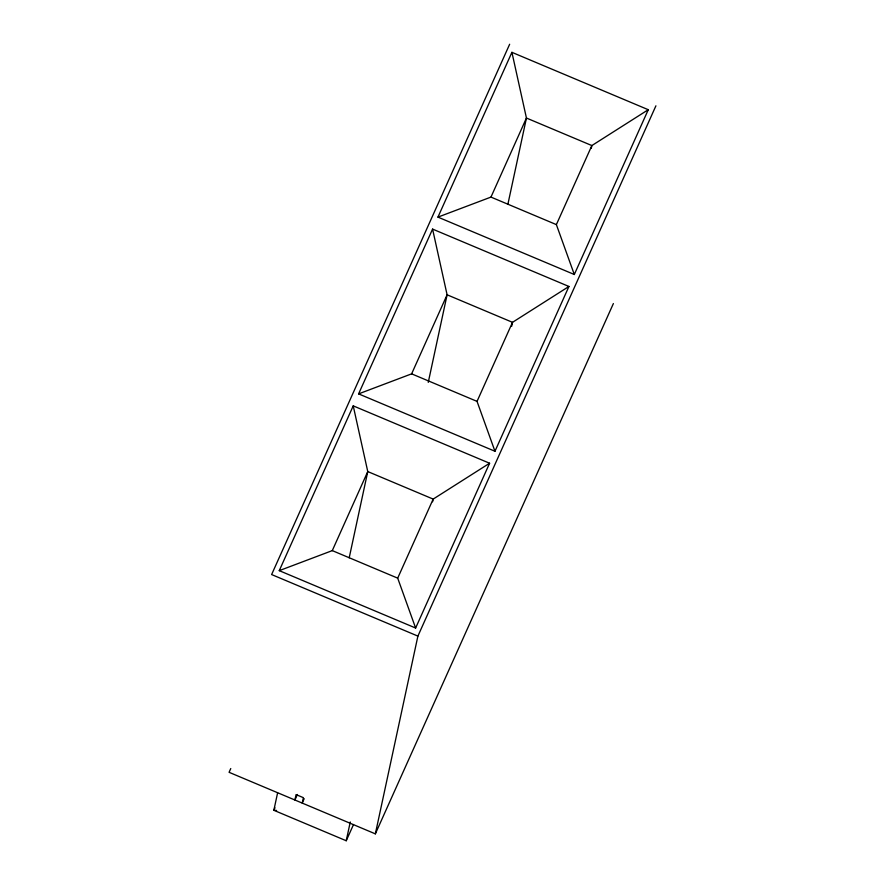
<?xml version="1.0" encoding="UTF-8"?>
<svg xmlns="http://www.w3.org/2000/svg" width="885" height="885" viewBox="0 0 885 885"><rect width="100%" height="100%" fill="white"/><g stroke="black" fill="none" stroke-linecap="round" stroke-linejoin="round"><path stroke-width="1.33" d="M277.602 792.86L273.852 810.284L346.234 840.75L353.524 824.532M349.21 557.793L367.762 471.561L353.226 405.861L489.593 463.242L415.629 628.029L279.262 570.648L353.226 405.861M428.263 382.364L447.102 294.793L432.577 229.093L568.933 286.474L494.969 451.262L358.602 393.88L432.577 229.093M346.234 840.75L350.272 821.977M432.599 501.795L433.174 499.096L489.593 463.242M507.89 204.258L526.442 118.037L511.917 52.326L648.274 109.707L574.31 274.505L437.953 217.113L511.917 52.326M230.764 768.545L229.082 772.306L375.351 833.858L417.897 636.105L655.918 105.813M511.652 326.366L512.515 322.328L568.933 286.474M591.28 148.26L591.866 145.56L648.274 109.707M509.649 44.25L271.618 574.553L417.897 636.105M279.262 570.648L332.284 550.614L367.762 471.561L433.174 499.096L397.697 578.148L415.629 628.029M358.602 393.88L411.625 373.846L447.102 294.793L512.515 322.328L477.037 401.381L494.969 451.262M437.953 217.113L490.965 197.089L526.442 118.037L591.866 145.56L556.377 224.613L574.31 274.505M274.969 807.795L273.852 810.284L276.585 810.45M297.382 794.487L294.904 800.007L296.066 794.597L303.378 797.673L302.216 803.082L304.197 798.668M375.351 833.858L613.382 303.566M490.965 197.089L556.377 224.613M411.625 373.846L477.037 401.381M332.284 550.614L397.697 578.148"/></g></svg>
